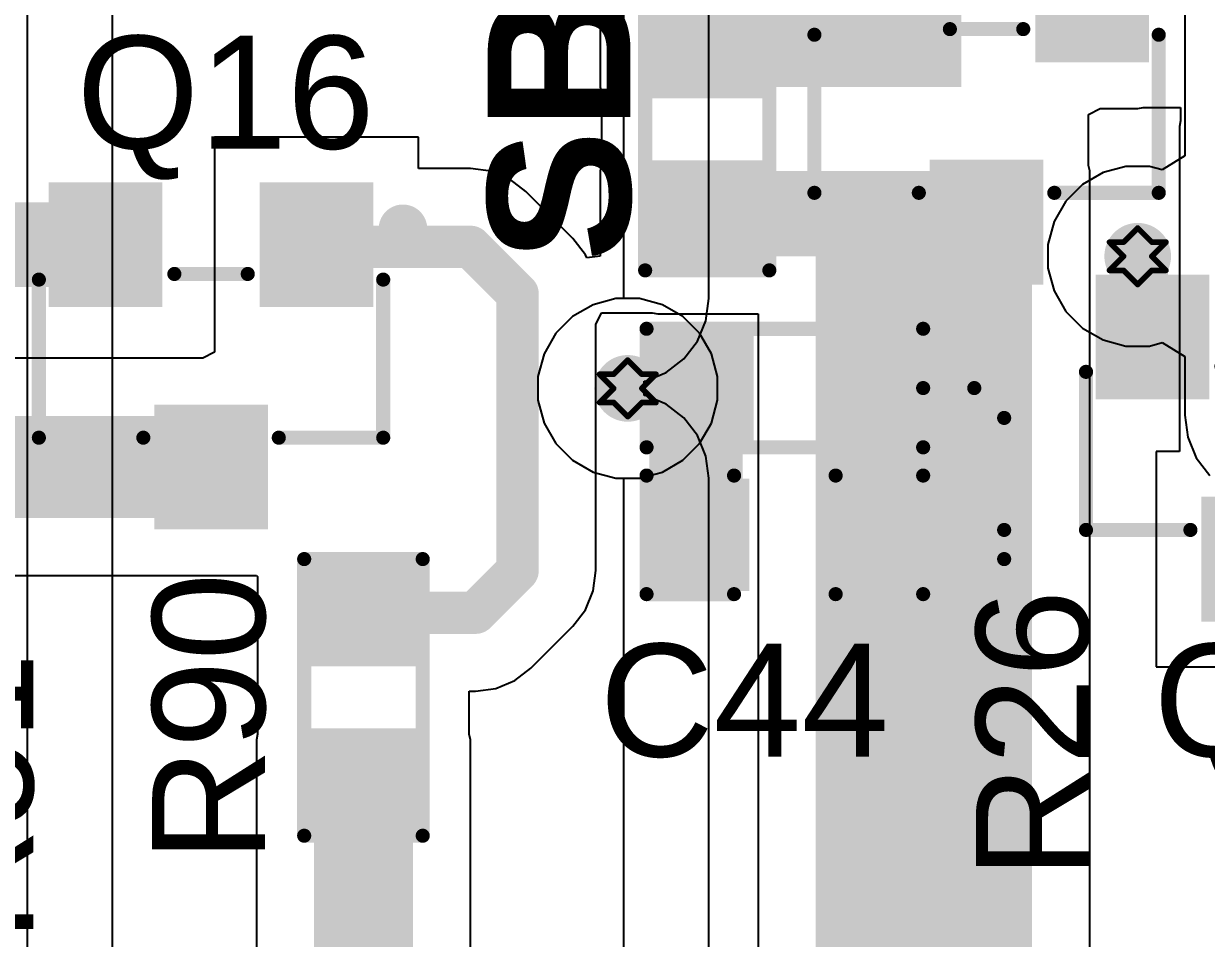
# Model space of a CAD drawing. Header units: inches. Extents: x -3 to 5437, y -3 to 5435.
# Drawn here: x 119.14 to 129.78, y 13.43 to 21.66 of the extents above; entities that cross this region are included whole.
import ezdxf

# ---------------------------------------------------------------- set-up
doc = ezdxf.new("R2010")
doc.units = ezdxf.units.IN
for name, color, linetype in [('Bottom Layer', 5, 'Continuous'), ('Bottom Solder', 6, 'Continuous'), ('Drill Drawing', 1, 'Continuous'), ('GND', 16, 'Continuous'), ('PWR', 76, 'Continuous'), ('Top Layer', 1, 'Continuous'), ('Top Overlay', 2, 'Continuous'), ('Top Paste', 8, 'Continuous'), ('Top Solder', 216, 'Continuous'), ('Via Holes', 16, 'Continuous')]:
    doc.layers.add(name, color=color, linetype=linetype)
doc.styles.add('Arial', font='', dxfattribs={"height": 0.2})
doc.styles.add('Arial_Bold', font='', dxfattribs={"height": 0.2})
doc.styles.get('Arial').set_extended_font_data('Arial')
doc.styles.get('Arial_Bold').set_extended_font_data('Arial', bold=True)

# ---------------------------------------------------------------- blocks, each defined once
blk = doc.blocks.new('SOT_23_241')
at = {"layer": 'Top Layer'}
for points in [[(-0.41000045, 1.46000089), (0.41000045, 1.46000089), (0.41000045, 0.54000019), (-0.41000045, 0.54000019)], [(-1.36000109, -0.54000019), (-0.54000019, -0.54000019), (-0.54000019, -1.46000089), (-1.36000109, -1.46000089)], [(0.54000019, -0.54000019), (1.36000109, -0.54000019), (1.36000109, -1.46000089), (0.54000019, -1.46000089)]]:
    blk.add_hatch(color=1, dxfattribs=at).paths.add_polyline_path(points)
at = {"layer": 'Top Paste'}
for points in [[(-0.41000045, 1.46000089), (0.41000045, 1.46000089), (0.41000045, 0.54000019), (-0.41000045, 0.54000019)], [(-1.36000109, -0.54000019), (-0.54000019, -0.54000019), (-0.54000019, -1.46000089), (-1.36000109, -1.46000089)], [(0.54000019, -0.54000019), (1.36000109, -0.54000019), (1.36000109, -1.46000089), (0.54000019, -1.46000089)]]:
    blk.add_hatch(color=8, dxfattribs=at).paths.add_polyline_path(points)
at = {"layer": 'Top Solder'}
for points in [[(-0.51160045, 1.56160089), (0.51160045, 1.56160089), (0.51160045, 0.43840019), (-0.51160045, 0.43840019)], [(-1.46160109, -0.43840019), (-0.43840019, -0.43840019), (-0.43840019, -1.56160089), (-1.46160109, -1.56160089)], [(0.43840019, -0.43840019), (1.46160109, -0.43840019), (1.46160109, -1.56160089), (0.43840019, -1.56160089)]]:
    blk.add_hatch(color=216, dxfattribs=at).paths.add_polyline_path(points)
at = {"layer": 'Top Overlay'}
for points in [[(-1.5494, 0.7366, 0.127, 0.127, 0), (-1.5494, -0.6858, 0.127, 0.127, 0)], [(-0.6096, 0.7366, 0.127, 0.127, 0), (-1.5494, 0.7366, 0.127, 0.127, 0)], [(1.5494, 0.7366, 0.127, 0.127, 0), (0.6096, 0.7366, 0.127, 0.127, 0)], [(1.5494, 0.7366, 0.127, 0.127, 0), (1.5494, -0.6858, 0.127, 0.127, 0)], [(0.3302, -0.7366, 0.127, 0.127, 0), (-0.3302, -0.7366, 0.127, 0.127, 0)]]:
    blk.add_lwpolyline(points, format="xyseb", dxfattribs=at)
for points in [[(-1.58115, 0.7366, 0.0635, 0.0635, 1), (-1.51765, 0.7366, 0.0635, 0.0635, 1)], [(-1.58115, 0.7366, 0.0635, 0.0635, 1), (-1.51765, 0.7366, 0.0635, 0.0635, 1)], [(-0.64135, 0.7366, 0.0635, 0.0635, 1), (-0.57785, 0.7366, 0.0635, 0.0635, 1)], [(0.57785, 0.7366, 0.0635, 0.0635, 1), (0.64135, 0.7366, 0.0635, 0.0635, 1)], [(1.51765, 0.7366, 0.0635, 0.0635, 1), (1.58115, 0.7366, 0.0635, 0.0635, 1)], [(1.51765, 0.7366, 0.0635, 0.0635, 1), (1.58115, 0.7366, 0.0635, 0.0635, 1)], [(-1.58115, -0.6858, 0.0635, 0.0635, 1), (-1.51765, -0.6858, 0.0635, 0.0635, 1)], [(1.51765, -0.6858, 0.0635, 0.0635, 1), (1.58115, -0.6858, 0.0635, 0.0635, 1)], [(-0.36195, -0.7366, 0.0635, 0.0635, 1), (-0.29845, -0.7366, 0.0635, 0.0635, 1)], [(0.29845, -0.7366, 0.0635, 0.0635, 1), (0.36195, -0.7366, 0.0635, 0.0635, 1)], [(-1.63561776, -1.143, 0.254, 0.254, 1), (-1.81878224, -1.143, 0.254, 0.254, 1)], [(-1.88228224, -1.143, 0.127, 0.127, 1), (-1.75528224, -1.143, 0.127, 0.127, 1)], [(-1.69911776, -1.143, 0.127, 0.127, 1), (-1.57211776, -1.143, 0.127, 0.127, 1)]]:
    blk.add_lwpolyline(points, format="xyseb", close=True, dxfattribs=at)
blk = doc.blocks.new('SOT_23_251')
at = {"layer": 'Top Layer'}
for points in [[(-0.41000045, 1.46000089), (0.41000045, 1.46000089), (0.41000045, 0.54000019), (-0.41000045, 0.54000019)], [(-1.36000109, -0.54000019), (-0.54000019, -0.54000019), (-0.54000019, -1.46000089), (-1.36000109, -1.46000089)], [(0.54000019, -0.54000019), (1.36000109, -0.54000019), (1.36000109, -1.46000089), (0.54000019, -1.46000089)]]:
    blk.add_hatch(color=1, dxfattribs=at).paths.add_polyline_path(points)
at = {"layer": 'Top Paste'}
for points in [[(-0.41000045, 1.46000089), (0.41000045, 1.46000089), (0.41000045, 0.54000019), (-0.41000045, 0.54000019)], [(-1.36000109, -0.54000019), (-0.54000019, -0.54000019), (-0.54000019, -1.46000089), (-1.36000109, -1.46000089)], [(0.54000019, -0.54000019), (1.36000109, -0.54000019), (1.36000109, -1.46000089), (0.54000019, -1.46000089)]]:
    blk.add_hatch(color=8, dxfattribs=at).paths.add_polyline_path(points)
at = {"layer": 'Top Solder'}
for points in [[(-0.51160045, 1.56160089), (0.51160045, 1.56160089), (0.51160045, 0.43840019), (-0.51160045, 0.43840019)], [(-1.46160109, -0.43840019), (-0.43840019, -0.43840019), (-0.43840019, -1.56160089), (-1.46160109, -1.56160089)], [(0.43840019, -0.43840019), (1.46160109, -0.43840019), (1.46160109, -1.56160089), (0.43840019, -1.56160089)]]:
    blk.add_hatch(color=216, dxfattribs=at).paths.add_polyline_path(points)
at = {"layer": 'Top Overlay'}
for points in [[(-1.5494, 0.7366, 0.127, 0.127, 0), (-1.5494, -0.6858, 0.127, 0.127, 0)], [(-0.6096, 0.7366, 0.127, 0.127, 0), (-1.5494, 0.7366, 0.127, 0.127, 0)], [(1.5494, 0.7366, 0.127, 0.127, 0), (0.6096, 0.7366, 0.127, 0.127, 0)], [(1.5494, 0.7366, 0.127, 0.127, 0), (1.5494, -0.6858, 0.127, 0.127, 0)], [(0.3302, -0.7366, 0.127, 0.127, 0), (-0.3302, -0.7366, 0.127, 0.127, 0)]]:
    blk.add_lwpolyline(points, format="xyseb", dxfattribs=at)
for points in [[(-1.58115, 0.7366, 0.0635, 0.0635, 1), (-1.51765, 0.7366, 0.0635, 0.0635, 1)], [(-1.58115, 0.7366, 0.0635, 0.0635, 1), (-1.51765, 0.7366, 0.0635, 0.0635, 1)], [(-0.64135, 0.7366, 0.0635, 0.0635, 1), (-0.57785, 0.7366, 0.0635, 0.0635, 1)], [(0.57785, 0.7366, 0.0635, 0.0635, 1), (0.64135, 0.7366, 0.0635, 0.0635, 1)], [(1.51765, 0.7366, 0.0635, 0.0635, 1), (1.58115, 0.7366, 0.0635, 0.0635, 1)], [(1.51765, 0.7366, 0.0635, 0.0635, 1), (1.58115, 0.7366, 0.0635, 0.0635, 1)], [(-1.58115, -0.6858, 0.0635, 0.0635, 1), (-1.51765, -0.6858, 0.0635, 0.0635, 1)], [(1.51765, -0.6858, 0.0635, 0.0635, 1), (1.58115, -0.6858, 0.0635, 0.0635, 1)], [(-0.36195, -0.7366, 0.0635, 0.0635, 1), (-0.29845, -0.7366, 0.0635, 0.0635, 1)], [(0.29845, -0.7366, 0.0635, 0.0635, 1), (0.36195, -0.7366, 0.0635, 0.0635, 1)], [(-1.63561776, -1.143, 0.254, 0.254, 1), (-1.81878224, -1.143, 0.254, 0.254, 1)], [(-1.88228224, -1.143, 0.127, 0.127, 1), (-1.75528224, -1.143, 0.127, 0.127, 1)], [(-1.69911776, -1.143, 0.127, 0.127, 1), (-1.57211776, -1.143, 0.127, 0.127, 1)]]:
    blk.add_lwpolyline(points, format="xyseb", close=True, dxfattribs=at)
blk = doc.blocks.new('RES_0603_298')
at = {"layer": 'Top Layer'}
for points in [[(-0.3809999999999999, 0.4445), (-0.3809999999999999, -0.4445), (-1.143, -0.4445), (-1.143, 0.4445)], [(1.143, 0.4445), (1.143, -0.4445), (0.3809999999999999, -0.4445), (0.3809999999999999, 0.4445)]]:
    blk.add_hatch(color=1, dxfattribs=at).paths.add_polyline_path(points)
at = {"layer": 'Top Paste'}
for points in [[(-0.3809999999999999, 0.4445), (-0.3809999999999999, -0.4445), (-1.143, -0.4445), (-1.143, 0.4445)], [(1.143, 0.4445), (1.143, -0.4445), (0.3809999999999999, -0.4445), (0.3809999999999999, 0.4445)]]:
    blk.add_hatch(color=8, dxfattribs=at).paths.add_polyline_path(points)
at = {"layer": 'Top Solder'}
for points in [[(-0.2794, 0.5460999999999999), (-0.2794, -0.5460999999999999), (-1.2446, -0.5460999999999999), (-1.2446, 0.5460999999999999)], [(1.2446, 0.5460999999999999), (1.2446, -0.5460999999999999), (0.2794, -0.5460999999999999), (0.2794, 0.5460999999999999)]]:
    blk.add_hatch(color=216, dxfattribs=at).paths.add_polyline_path(points)
at = {"layer": 'Top Overlay'}
for points in [[(-1.2446, 0.5334, 0.127, 0.127, 0), (-1.2446, -0.5334, 0.127, 0.127, 0)], [(-1.2446, 0.5334, 0.127, 0.127, 0), (1.2446, 0.5334, 0.127, 0.127, 0)], [(1.2446, 0.5334, 0.127, 0.127, 0), (1.2446, -0.5334, 0.127, 0.127, 0)], [(-1.2446, -0.5334, 0.127, 0.127, 0), (1.2446, -0.5334, 0.127, 0.127, 0)]]:
    blk.add_lwpolyline(points, format="xyseb", dxfattribs=at)
for points in [[(-1.27635, 0.5334, 0.0635, 0.0635, 1), (-1.21285, 0.5334, 0.0635, 0.0635, 1)], [(-1.27635, 0.5334, 0.0635, 0.0635, 1), (-1.21285, 0.5334, 0.0635, 0.0635, 1)], [(1.21285, 0.5334, 0.0635, 0.0635, 1), (1.27635, 0.5334, 0.0635, 0.0635, 1)], [(1.21285, 0.5334, 0.0635, 0.0635, 1), (1.27635, 0.5334, 0.0635, 0.0635, 1)], [(-1.27635, -0.5334, 0.0635, 0.0635, 1), (-1.21285, -0.5334, 0.0635, 0.0635, 1)], [(-1.27635, -0.5334, 0.0635, 0.0635, 1), (-1.21285, -0.5334, 0.0635, 0.0635, 1)], [(1.21285, -0.5334, 0.0635, 0.0635, 1), (1.27635, -0.5334, 0.0635, 0.0635, 1)], [(1.21285, -0.5334, 0.0635, 0.0635, 1), (1.27635, -0.5334, 0.0635, 0.0635, 1)]]:
    blk.add_lwpolyline(points, format="xyseb", close=True, dxfattribs=at)
blk = doc.blocks.new('S______B______413')
at = {"layer": 'Top Layer'}
for points in [[(-1.143, -0.4445), (-1.143, 0.4445), (-0.3810000000000001, 0.4445), (-0.3809999999999999, -0.4445)], [(0.3810000000000001, -0.4445), (0.3809999999999999, 0.4445), (1.143, 0.4445), (1.143, -0.4445)]]:
    blk.add_hatch(color=1, dxfattribs=at).paths.add_polyline_path(points)
at = {"layer": 'Top Paste'}
for points in [[(-1.143, -0.4445), (-1.143, 0.4445), (-0.3810000000000001, 0.4445), (-0.3809999999999999, -0.4445)], [(0.3810000000000001, -0.4445), (0.3809999999999999, 0.4445), (1.143, 0.4445), (1.143, -0.4445)]]:
    blk.add_hatch(color=8, dxfattribs=at).paths.add_polyline_path(points)
at = {"layer": 'Top Solder'}
for points in [[(-1.2446, -0.5461), (-1.2446, 0.5460999999999999), (-0.2794, 0.5461), (-0.2793999999999999, -0.5460999999999999)], [(0.2794, -0.5461), (0.2793999999999999, 0.5460999999999999), (1.2446, 0.5461), (1.2446, -0.5460999999999999)]]:
    blk.add_hatch(color=216, dxfattribs=at).paths.add_polyline_path(points)
at = {"layer": 'Top Overlay'}
for points in [[(1.27, 0.5588, 0.127, 0.127, 0), (-1.27, 0.5588, 0.127, 0.127, 0)], [(-1.27, -0.5588, 0.127, 0.127, 0), (-1.27, 0.5588, 0.127, 0.127, 0)], [(1.27, -0.5588, 0.127, 0.127, 0), (1.27, 0.5588, 0.127, 0.127, 0)], [(1.27, -0.5588, 0.127, 0.127, 0), (-1.27, -0.5588, 0.127, 0.127, 0)]]:
    blk.add_lwpolyline(points, format="xyseb", dxfattribs=at)
for points in [[(-1.30175, 0.5588, 0.0635, 0.0635, 1), (-1.23825, 0.5588, 0.0635, 0.0635, 1)], [(-1.30175, 0.5588, 0.0635, 0.0635, 1), (-1.23825, 0.5588, 0.0635, 0.0635, 1)], [(1.23825, 0.5588, 0.0635, 0.0635, 1), (1.30175, 0.5588, 0.0635, 0.0635, 1)], [(1.23825, 0.5588, 0.0635, 0.0635, 1), (1.30175, 0.5588, 0.0635, 0.0635, 1)], [(-1.30175, -0.5588, 0.0635, 0.0635, 1), (-1.23825, -0.5588, 0.0635, 0.0635, 1)], [(-1.30175, -0.5588, 0.0635, 0.0635, 1), (-1.23825, -0.5588, 0.0635, 0.0635, 1)], [(1.23825, -0.5588, 0.0635, 0.0635, 1), (1.30175, -0.5588, 0.0635, 0.0635, 1)], [(1.23825, -0.5588, 0.0635, 0.0635, 1), (1.30175, -0.5588, 0.0635, 0.0635, 1)]]:
    blk.add_lwpolyline(points, format="xyseb", close=True, dxfattribs=at)
at = {"layer": 'Top Overlay', "style": 'Arial_Bold'}
blk.add_text('SB2', height=1.27, rotation=-180, dxfattribs=at).set_placement((1.19118888, -0.7065771999999999))
blk = doc.blocks.new('RES_0603_438')
at = {"layer": 'Top Layer'}
for points in [[(-0.3809999999999999, 0.4445), (-0.3809999999999999, -0.4445), (-1.143, -0.4445), (-1.143, 0.4445)], [(1.143, 0.4445), (1.143, -0.4445), (0.3809999999999999, -0.4445), (0.3809999999999999, 0.4445)]]:
    blk.add_hatch(color=1, dxfattribs=at).paths.add_polyline_path(points)
at = {"layer": 'Top Paste'}
for points in [[(-0.3809999999999999, 0.4445), (-0.3809999999999999, -0.4445), (-1.143, -0.4445), (-1.143, 0.4445)], [(1.143, 0.4445), (1.143, -0.4445), (0.3809999999999999, -0.4445), (0.3809999999999999, 0.4445)]]:
    blk.add_hatch(color=8, dxfattribs=at).paths.add_polyline_path(points)
at = {"layer": 'Top Solder'}
for points in [[(-0.2794, 0.5460999999999999), (-0.2794, -0.5460999999999999), (-1.2446, -0.5460999999999999), (-1.2446, 0.5460999999999999)], [(1.2446, 0.5460999999999999), (1.2446, -0.5460999999999999), (0.2794, -0.5460999999999999), (0.2794, 0.5460999999999999)]]:
    blk.add_hatch(color=216, dxfattribs=at).paths.add_polyline_path(points)
at = {"layer": 'Top Overlay'}
for points in [[(-1.2446, 0.5334, 0.127, 0.127, 0), (-1.2446, -0.5334, 0.127, 0.127, 0)], [(1.2446, 0.5334, 0.127, 0.127, 0), (-1.2446, 0.5334, 0.127, 0.127, 0)], [(1.2446, 0.5334, 0.127, 0.127, 0), (1.2446, -0.5334, 0.127, 0.127, 0)], [(1.2446, -0.5334, 0.127, 0.127, 0), (-1.2446, -0.5334, 0.127, 0.127, 0)]]:
    blk.add_lwpolyline(points, format="xyseb", dxfattribs=at)
for points in [[(-1.27635, 0.5334, 0.0635, 0.0635, 1), (-1.21285, 0.5334, 0.0635, 0.0635, 1)], [(-1.27635, 0.5334, 0.0635, 0.0635, 1), (-1.21285, 0.5334, 0.0635, 0.0635, 1)], [(1.21285, 0.5334, 0.0635, 0.0635, 1), (1.27635, 0.5334, 0.0635, 0.0635, 1)], [(1.21285, 0.5334, 0.0635, 0.0635, 1), (1.27635, 0.5334, 0.0635, 0.0635, 1)], [(-1.27635, -0.5334, 0.0635, 0.0635, 1), (-1.21285, -0.5334, 0.0635, 0.0635, 1)], [(-1.27635, -0.5334, 0.0635, 0.0635, 1), (-1.21285, -0.5334, 0.0635, 0.0635, 1)], [(1.21285, -0.5334, 0.0635, 0.0635, 1), (1.27635, -0.5334, 0.0635, 0.0635, 1)], [(1.21285, -0.5334, 0.0635, 0.0635, 1), (1.27635, -0.5334, 0.0635, 0.0635, 1)]]:
    blk.add_lwpolyline(points, format="xyseb", close=True, dxfattribs=at)
blk = doc.blocks.new('SOT_23_451')
at = {"layer": 'Top Layer'}
for points in [[(-0.41000045, 1.46000089), (0.41000045, 1.46000089), (0.41000045, 0.54000019), (-0.41000045, 0.54000019)], [(-1.36000109, -0.54000019), (-0.54000019, -0.54000019), (-0.54000019, -1.46000089), (-1.36000109, -1.46000089)], [(0.54000019, -0.54000019), (1.36000109, -0.54000019), (1.36000109, -1.46000089), (0.54000019, -1.46000089)]]:
    blk.add_hatch(color=1, dxfattribs=at).paths.add_polyline_path(points)
at = {"layer": 'Top Paste'}
for points in [[(-0.41000045, 1.46000089), (0.41000045, 1.46000089), (0.41000045, 0.54000019), (-0.41000045, 0.54000019)], [(-1.36000109, -0.54000019), (-0.54000019, -0.54000019), (-0.54000019, -1.46000089), (-1.36000109, -1.46000089)], [(0.54000019, -0.54000019), (1.36000109, -0.54000019), (1.36000109, -1.46000089), (0.54000019, -1.46000089)]]:
    blk.add_hatch(color=8, dxfattribs=at).paths.add_polyline_path(points)
at = {"layer": 'Top Solder'}
for points in [[(-0.51160045, 1.56160089), (0.51160045, 1.56160089), (0.51160045, 0.43840019), (-0.51160045, 0.43840019)], [(-1.46160109, -0.43840019), (-0.43840019, -0.43840019), (-0.43840019, -1.56160089), (-1.46160109, -1.56160089)], [(0.43840019, -0.43840019), (1.46160109, -0.43840019), (1.46160109, -1.56160089), (0.43840019, -1.56160089)]]:
    blk.add_hatch(color=216, dxfattribs=at).paths.add_polyline_path(points)
at = {"layer": 'Top Overlay'}
for points in [[(-0.6096, 0.7366, 0.127, 0.127, 0), (-1.5494, 0.7366, 0.127, 0.127, 0)], [(-1.5494, 0.7366, 0.127, 0.127, 0), (-1.5494, -0.6858, 0.127, 0.127, 0)], [(1.5494, 0.7366, 0.127, 0.127, 0), (0.6096, 0.7366, 0.127, 0.127, 0)], [(1.5494, 0.7366, 0.127, 0.127, 0), (1.5494, -0.6858, 0.127, 0.127, 0)], [(0.3302, -0.7366, 0.127, 0.127, 0), (-0.3302, -0.7366, 0.127, 0.127, 0)]]:
    blk.add_lwpolyline(points, format="xyseb", dxfattribs=at)
for points in [[(-1.58115, 0.7366, 0.0635, 0.0635, 1), (-1.51765, 0.7366, 0.0635, 0.0635, 1)], [(-1.58115, 0.7366, 0.0635, 0.0635, 1), (-1.51765, 0.7366, 0.0635, 0.0635, 1)], [(-0.64135, 0.7366, 0.0635, 0.0635, 1), (-0.57785, 0.7366, 0.0635, 0.0635, 1)], [(0.57785, 0.7366, 0.0635, 0.0635, 1), (0.64135, 0.7366, 0.0635, 0.0635, 1)], [(1.51765, 0.7366, 0.0635, 0.0635, 1), (1.58115, 0.7366, 0.0635, 0.0635, 1)], [(1.51765, 0.7366, 0.0635, 0.0635, 1), (1.58115, 0.7366, 0.0635, 0.0635, 1)], [(-1.58115, -0.6858, 0.0635, 0.0635, 1), (-1.51765, -0.6858, 0.0635, 0.0635, 1)], [(1.51765, -0.6858, 0.0635, 0.0635, 1), (1.58115, -0.6858, 0.0635, 0.0635, 1)], [(-0.36195, -0.7366, 0.0635, 0.0635, 1), (-0.29845, -0.7366, 0.0635, 0.0635, 1)], [(0.29845, -0.7366, 0.0635, 0.0635, 1), (0.36195, -0.7366, 0.0635, 0.0635, 1)], [(-1.63561776, -1.143, 0.254, 0.254, 1), (-1.81878224, -1.143, 0.254, 0.254, 1)], [(-1.88228224, -1.143, 0.127, 0.127, 1), (-1.75528224, -1.143, 0.127, 0.127, 1)], [(-1.69911776, -1.143, 0.127, 0.127, 1), (-1.57211776, -1.143, 0.127, 0.127, 1)]]:
    blk.add_lwpolyline(points, format="xyseb", close=True, dxfattribs=at)
blk = doc.blocks.new('C__0603_474')
at = {"layer": 'Top Layer'}
for points in [[(-0.3809999999999999, 0.4445), (-0.3810000000000001, -0.4445), (-1.143, -0.4445), (-1.143, 0.4445)], [(1.143, 0.4445), (1.143, -0.4445), (0.3809999999999999, -0.4445), (0.3810000000000001, 0.4445)]]:
    blk.add_hatch(color=1, dxfattribs=at).paths.add_polyline_path(points)
at = {"layer": 'Top Paste'}
for points in [[(-0.3809999999999999, 0.4445), (-0.3810000000000001, -0.4445), (-1.143, -0.4445), (-1.143, 0.4445)], [(1.143, 0.4445), (1.143, -0.4445), (0.3809999999999999, -0.4445), (0.3810000000000001, 0.4445)]]:
    blk.add_hatch(color=8, dxfattribs=at).paths.add_polyline_path(points)
at = {"layer": 'Top Solder'}
for points in [[(-0.3210001199999999, 0.5044998799999999), (-0.3210001200000001, -0.50449988), (-1.20299988, -0.5044998799999999), (-1.20299988, 0.50449988)], [(1.20299988, 0.5044998799999999), (1.20299988, -0.50449988), (0.3210001199999999, -0.5044998799999999), (0.3210001200000001, 0.50449988)]]:
    blk.add_hatch(color=216, dxfattribs=at).paths.add_polyline_path(points)
at = {"layer": 'Top Overlay'}
for points in [[(-1.2446, -0.5334, 0.127, 0.127, 0), (-1.2446, 0.5334, 0.127, 0.127, 0)], [(-1.2446, 0.5334, 0.127, 0.127, 0), (-0.4571999999999999, 0.5334, 0.127, 0.127, 0)], [(0.4571999999999999, 0.5334, 0.127, 0.127, 0), (1.2446, 0.5334, 0.127, 0.127, 0)], [(1.2446, -0.5334, 0.127, 0.127, 0), (1.2446, 0.5334, 0.127, 0.127, 0)], [(-1.2446, -0.5334, 0.127, 0.127, 0), (-0.4571999999999999, -0.5334, 0.127, 0.127, 0)], [(0.4571999999999999, -0.5334, 0.127, 0.127, 0), (1.2446, -0.5334, 0.127, 0.127, 0)]]:
    blk.add_lwpolyline(points, format="xyseb", dxfattribs=at)
for points in [[(-1.27635, 0.5334, 0.0635, 0.0635, 1), (-1.21285, 0.5334, 0.0635, 0.0635, 1)], [(-1.27635, 0.5334, 0.0635, 0.0635, 1), (-1.21285, 0.5334, 0.0635, 0.0635, 1)], [(-0.4889499999999999, 0.5334, 0.0635, 0.0635, 1), (-0.42545, 0.5334, 0.0635, 0.0635, 1)], [(0.42545, 0.5334, 0.0635, 0.0635, 1), (0.4889499999999999, 0.5334, 0.0635, 0.0635, 1)], [(1.21285, 0.5334, 0.0635, 0.0635, 1), (1.27635, 0.5334, 0.0635, 0.0635, 1)], [(1.21285, 0.5334, 0.0635, 0.0635, 1), (1.27635, 0.5334, 0.0635, 0.0635, 1)], [(-1.27635, -0.5334, 0.0635, 0.0635, 1), (-1.21285, -0.5334, 0.0635, 0.0635, 1)], [(-1.27635, -0.5334, 0.0635, 0.0635, 1), (-1.21285, -0.5334, 0.0635, 0.0635, 1)], [(-0.4889499999999999, -0.5334, 0.0635, 0.0635, 1), (-0.42545, -0.5334, 0.0635, 0.0635, 1)], [(0.42545, -0.5334, 0.0635, 0.0635, 1), (0.4889499999999999, -0.5334, 0.0635, 0.0635, 1)], [(1.21285, -0.5334, 0.0635, 0.0635, 1), (1.27635, -0.5334, 0.0635, 0.0635, 1)], [(1.21285, -0.5334, 0.0635, 0.0635, 1), (1.27635, -0.5334, 0.0635, 0.0635, 1)]]:
    blk.add_lwpolyline(points, format="xyseb", close=True, dxfattribs=at)

msp = doc.modelspace()

# ---------------------------------------------------------------- hatches: boundary and pattern name
at = {"layer": 'Bottom Layer'}
h = msp.add_hatch(color=5, dxfattribs=at)
edge = h.paths.add_edge_path()
edge.add_arc((129.1636736, 19.56574954), 0.2999994, 0, 360)
h = msp.add_hatch(color=5, dxfattribs=at)
edge = h.paths.add_edge_path()
edge.add_arc((124.57472672, 18.37704478), 0.2999994, 0, 360)
at = {"layer": 'Bottom Solder'}
h = msp.add_hatch(color=6, dxfattribs=at)
edge = h.paths.add_edge_path()
edge.add_arc((129.1636736, 19.56574954), 0.1499997, 0, 360)
h = msp.add_hatch(color=6, dxfattribs=at)
edge = h.paths.add_edge_path()
edge.add_arc((124.57472672, 18.37704478), 0.1499997, 0, 360)
at = {"layer": 'GND'}
h = msp.add_hatch(color=16, dxfattribs=at)
edge = h.paths.add_edge_path()
edge.add_arc((129.1636736, 19.56574954), 0.2999994, 0, 360)
h = msp.add_hatch(color=16, dxfattribs=at)
edge = h.paths.add_edge_path()
edge.add_arc((124.57472672, 18.37704478), 0.2999994, 0, 360)
at = {"layer": 'PWR'}
h = msp.add_hatch(color=76, dxfattribs=at)
edge = h.paths.add_edge_path()
edge.add_arc((129.1636736, 19.56574954), 0.2999994, 0, 360)
h = msp.add_hatch(color=76, dxfattribs=at)
edge = h.paths.add_edge_path()
edge.add_arc((124.57472672, 18.37704478), 0.2999994, 0, 360)
at = {"layer": 'Top Layer'}
for points in [[(124.84533578, 21.08974954), (127.5750687, 21.08974954), (127.5750687, 26.64547122), (124.84533578, 26.64547122)], [(128.33707124, 21.41307376), (129.1636736, 21.41307376), (129.1636736, 23.81337376), (128.33707124, 23.81337376)], [(124.84533578, 19.56574954), (128.21367042, 19.56574954), (128.21367042, 20.33307338), (124.84533578, 20.33307338)], [(126.26583586, 8.448611499999998), (128.21367042, 8.448611499999998), (128.21367042, 20.33307338), (126.26583586, 20.33307338)], [(124.76913578, 16.6145591), (125.60733578, 16.6145591), (125.60733578, 18.8243591), (124.76913578, 18.8243591)], [(125.18493632, 18.5952257), (124.39692672, 18.5952257), (124.39692672, 18.14522914), (125.18493632, 18.14522914)], [(116.9347293, 17.2098716), (121.23443622, 17.2098716), (121.23443622, 18.12987484), (116.9347293, 18.12987484)], [(121.75153704, 9.221030579999999), (122.64053704, 9.221030579999999), (122.64053704, 15.21547122), (121.75153704, 15.21547122)]]:
    msp.add_hatch(color=1, dxfattribs=at).paths.add_polyline_path(points)
h = msp.add_hatch(color=1, dxfattribs=at)
edge = h.paths.add_edge_path()
edge.add_arc((129.1636736, 19.56574954), 0.2999994, 0, 360)
h = msp.add_hatch(color=1, dxfattribs=at)
edge = h.paths.add_edge_path()
edge.add_arc((124.57472672, 18.37704478), 0.2999994, 0, 360)
at = {"layer": 'Top Solder'}
h = msp.add_hatch(color=216, dxfattribs=at)
edge = h.paths.add_edge_path()
edge.add_arc((129.1636736, 19.56574954), 0.1499997, 0, 360)
h = msp.add_hatch(color=216, dxfattribs=at)
edge = h.paths.add_edge_path()
edge.add_arc((124.57472672, 18.37704478), 0.1499997, 0, 360)
at = {"layer": 'Via Holes'}
h = msp.add_hatch(color=7, dxfattribs=at)
edge = h.paths.add_edge_path()
edge.add_arc((129.1636736, 19.56574954), 0.1499997, 0, 360)
h = msp.add_hatch(color=7, dxfattribs=at)
edge = h.paths.add_edge_path()
edge.add_arc((124.57472672, 18.37704478), 0.1499997, 0, 360)

# ---------------------------------------------------------------- linework, layer by layer
at = {"layer": 'Bottom Layer'}
for p, q in [((124.5362, 34.21379745999999), (124.5362, 19.18504418)), ((125.30477606, 19.18504418), (125.30477606, 23.85882198)), ((119.9388, 13.7414), (119.9388, 22.65086656)), ((119.17022394, 22.40486502), (119.17022394, 13.7414)), ((124.46835152, 19.18504418), (124.26285028, 19.12997952)), ((124.5362, 19.18504418), (124.46835152, 19.18504418)), ((125.27858866, 18.98612154), (125.30477606, 19.18504418)), ((124.26285028, 19.12997952), (124.07860376, 19.02360432)), ((124.07860376, 19.02360432), (123.92816718, 18.87316774)), ((125.201807, 18.80075488), (125.27858866, 18.98612154)), ((123.92816718, 18.87316774), (123.82179198, 18.68892122)), ((125.07966602, 18.64157816), (125.201807, 18.80075488)), ((123.82179198, 18.68892122), (123.76672732, 18.48341998)), ((124.9204893, 18.51943718), (125.07966602, 18.64157816)), ((123.76672732, 18.48341998), (123.76672732, 18.27066958)), ((124.72325322, 18.44109342), (124.73512264, 18.44265552)), ((124.72325322, 18.31299614), (124.72325322, 18.44109342)), ((124.73512264, 18.44265552), (124.9204893, 18.51943718)), ((124.73512264, 18.31143404), (124.72325322, 18.31299614)), ((124.9204893, 18.23465238), (124.73512264, 18.31143404)), ((123.76672732, 18.27066958), (123.82179198, 18.06516834)), ((125.07966602, 18.1125114), (124.9204893, 18.23465238)), ((125.201807, 17.95333468), (125.07966602, 18.1125114)), ((123.82179198, 18.06516834), (123.92816718, 17.88092182)), ((125.27858866, 17.76796802), (125.201807, 17.95333468)), ((123.92816718, 17.88092182), (124.07860376, 17.73048524)), ((124.07860376, 17.73048524), (124.26285028, 17.62411004)), ((125.30477606, 17.56904538), (125.27858866, 17.76796802)), ((124.26285028, 17.62411004), (124.46835152, 17.56904538)), ((124.46835152, 17.56904538), (124.5362, 17.56904538)), ((124.5362, 17.56904538), (124.5362, 7.467597459999999)), ((125.30477606, 11.22903012), (125.30477606, 17.56904538)), ((119.17022394, 13.7414), (119.17021886, 7.44222032)), ((119.93879492, 7.442202539999999), (119.9388, 13.7414))]:
    msp.add_line(p, q, dxfattribs=at)
at = {"layer": 'Drill Drawing'}
for points in [[(129.0366736, 19.69274954, 0.0508, 0.0508, 0), (129.1636736, 19.81974954, 0.0508, 0.0508, 0)], [(129.1636736, 19.81974954, 0.0508, 0.0508, 0), (129.2906736, 19.69274954, 0.0508, 0.0508, 0)], [(128.9096736, 19.69274954, 0.0508, 0.0508, 0), (129.0366736, 19.56574954, 0.0508, 0.0508, 0)], [(128.9096736, 19.69274954, 0.0508, 0.0508, 0), (129.0366736, 19.69274954, 0.0508, 0.0508, 0)], [(129.2906736, 19.69274954, 0.0508, 0.0508, 0), (129.4176736, 19.69274954, 0.0508, 0.0508, 0)], [(129.2906736, 19.56574954, 0.0508, 0.0508, 0), (129.4176736, 19.69274954, 0.0508, 0.0508, 0)], [(128.9096736, 19.43874954, 0.0508, 0.0508, 0), (129.0366736, 19.56574954, 0.0508, 0.0508, 0)], [(129.2906736, 19.56574954, 0.0508, 0.0508, 0), (129.4176736, 19.43874954, 0.0508, 0.0508, 0)], [(128.9096736, 19.43874954, 0.0508, 0.0508, 0), (129.0366736, 19.43874954, 0.0508, 0.0508, 0)], [(129.0366736, 19.43874954, 0.0508, 0.0508, 0), (129.1636736, 19.31174954, 0.0508, 0.0508, 0)], [(129.1636736, 19.31174954, 0.0508, 0.0508, 0), (129.2906736, 19.43874954, 0.0508, 0.0508, 0)], [(129.2906736, 19.43874954, 0.0508, 0.0508, 0), (129.4176736, 19.43874954, 0.0508, 0.0508, 0)], [(124.44772672, 18.50404478, 0.0508, 0.0508, 0), (124.57472672, 18.63104478, 0.0508, 0.0508, 0)], [(124.57472672, 18.63104478, 0.0508, 0.0508, 0), (124.70172672, 18.50404478, 0.0508, 0.0508, 0)], [(124.32072672, 18.50404478, 0.0508, 0.0508, 0), (124.44772672, 18.37704478, 0.0508, 0.0508, 0)], [(124.32072672, 18.50404478, 0.0508, 0.0508, 0), (124.44772672, 18.50404478, 0.0508, 0.0508, 0)], [(124.70172672, 18.50404478, 0.0508, 0.0508, 0), (124.82872672, 18.50404478, 0.0508, 0.0508, 0)], [(124.70172672, 18.37704478, 0.0508, 0.0508, 0), (124.82872672, 18.50404478, 0.0508, 0.0508, 0)], [(124.32072672, 18.25004478, 0.0508, 0.0508, 0), (124.44772672, 18.37704478, 0.0508, 0.0508, 0)], [(124.70172672, 18.37704478, 0.0508, 0.0508, 0), (124.82872672, 18.25004478, 0.0508, 0.0508, 0)], [(124.32072672, 18.25004478, 0.0508, 0.0508, 0), (124.44772672, 18.25004478, 0.0508, 0.0508, 0)], [(124.44772672, 18.25004478, 0.0508, 0.0508, 0), (124.57472672, 18.12304478, 0.0508, 0.0508, 0)], [(124.57472672, 18.12304478, 0.0508, 0.0508, 0), (124.70172672, 18.25004478, 0.0508, 0.0508, 0)], [(124.70172672, 18.25004478, 0.0508, 0.0508, 0), (124.82872672, 18.25004478, 0.0508, 0.0508, 0)]]:
    msp.add_lwpolyline(points, format="xyseb", dxfattribs=at)
for points in [[(129.1509736, 19.81974954, 0.0254, 0.0254, 1), (129.1763736, 19.81974954, 0.0254, 0.0254, 1)], [(129.1509736, 19.81974954, 0.0254, 0.0254, 1), (129.1763736, 19.81974954, 0.0254, 0.0254, 1)], [(128.8969736, 19.69274954, 0.0254, 0.0254, 1), (128.9223736, 19.69274954, 0.0254, 0.0254, 1)], [(128.8969736, 19.69274954, 0.0254, 0.0254, 1), (128.9223736, 19.69274954, 0.0254, 0.0254, 1)], [(129.0239736, 19.69274954, 0.0254, 0.0254, 1), (129.0493736, 19.69274954, 0.0254, 0.0254, 1)], [(129.0239736, 19.69274954, 0.0254, 0.0254, 1), (129.0493736, 19.69274954, 0.0254, 0.0254, 1)], [(129.2779736, 19.69274954, 0.0254, 0.0254, 1), (129.3033736, 19.69274954, 0.0254, 0.0254, 1)], [(129.2779736, 19.69274954, 0.0254, 0.0254, 1), (129.3033736, 19.69274954, 0.0254, 0.0254, 1)], [(129.4049736, 19.69274954, 0.0254, 0.0254, 1), (129.4303736, 19.69274954, 0.0254, 0.0254, 1)], [(129.4049736, 19.69274954, 0.0254, 0.0254, 1), (129.4303736, 19.69274954, 0.0254, 0.0254, 1)], [(129.0239736, 19.56574954, 0.0254, 0.0254, 1), (129.0493736, 19.56574954, 0.0254, 0.0254, 1)], [(129.0239736, 19.56574954, 0.0254, 0.0254, 1), (129.0493736, 19.56574954, 0.0254, 0.0254, 1)], [(129.2779736, 19.56574954, 0.0254, 0.0254, 1), (129.3033736, 19.56574954, 0.0254, 0.0254, 1)], [(129.2779736, 19.56574954, 0.0254, 0.0254, 1), (129.3033736, 19.56574954, 0.0254, 0.0254, 1)], [(128.8969736, 19.43874954, 0.0254, 0.0254, 1), (128.9223736, 19.43874954, 0.0254, 0.0254, 1)], [(128.8969736, 19.43874954, 0.0254, 0.0254, 1), (128.9223736, 19.43874954, 0.0254, 0.0254, 1)], [(129.0239736, 19.43874954, 0.0254, 0.0254, 1), (129.0493736, 19.43874954, 0.0254, 0.0254, 1)], [(129.0239736, 19.43874954, 0.0254, 0.0254, 1), (129.0493736, 19.43874954, 0.0254, 0.0254, 1)], [(129.2779736, 19.43874954, 0.0254, 0.0254, 1), (129.3033736, 19.43874954, 0.0254, 0.0254, 1)], [(129.2779736, 19.43874954, 0.0254, 0.0254, 1), (129.3033736, 19.43874954, 0.0254, 0.0254, 1)], [(129.4049736, 19.43874954, 0.0254, 0.0254, 1), (129.4303736, 19.43874954, 0.0254, 0.0254, 1)], [(129.4049736, 19.43874954, 0.0254, 0.0254, 1), (129.4303736, 19.43874954, 0.0254, 0.0254, 1)], [(129.1509736, 19.31174954, 0.0254, 0.0254, 1), (129.1763736, 19.31174954, 0.0254, 0.0254, 1)], [(129.1509736, 19.31174954, 0.0254, 0.0254, 1), (129.1763736, 19.31174954, 0.0254, 0.0254, 1)], [(124.56202672, 18.63104478, 0.0254, 0.0254, 1), (124.58742672, 18.63104478, 0.0254, 0.0254, 1)], [(124.56202672, 18.63104478, 0.0254, 0.0254, 1), (124.58742672, 18.63104478, 0.0254, 0.0254, 1)], [(124.30802672, 18.50404478, 0.0254, 0.0254, 1), (124.33342672, 18.50404478, 0.0254, 0.0254, 1)], [(124.30802672, 18.50404478, 0.0254, 0.0254, 1), (124.33342672, 18.50404478, 0.0254, 0.0254, 1)], [(124.43502672, 18.50404478, 0.0254, 0.0254, 1), (124.46042672, 18.50404478, 0.0254, 0.0254, 1)], [(124.43502672, 18.50404478, 0.0254, 0.0254, 1), (124.46042672, 18.50404478, 0.0254, 0.0254, 1)], [(124.68902672, 18.50404478, 0.0254, 0.0254, 1), (124.71442672, 18.50404478, 0.0254, 0.0254, 1)], [(124.68902672, 18.50404478, 0.0254, 0.0254, 1), (124.71442672, 18.50404478, 0.0254, 0.0254, 1)], [(124.81602672, 18.50404478, 0.0254, 0.0254, 1), (124.84142672, 18.50404478, 0.0254, 0.0254, 1)], [(124.81602672, 18.50404478, 0.0254, 0.0254, 1), (124.84142672, 18.50404478, 0.0254, 0.0254, 1)], [(124.43502672, 18.37704478, 0.0254, 0.0254, 1), (124.46042672, 18.37704478, 0.0254, 0.0254, 1)], [(124.43502672, 18.37704478, 0.0254, 0.0254, 1), (124.46042672, 18.37704478, 0.0254, 0.0254, 1)], [(124.68902672, 18.37704478, 0.0254, 0.0254, 1), (124.71442672, 18.37704478, 0.0254, 0.0254, 1)], [(124.68902672, 18.37704478, 0.0254, 0.0254, 1), (124.71442672, 18.37704478, 0.0254, 0.0254, 1)], [(124.30802672, 18.25004478, 0.0254, 0.0254, 1), (124.33342672, 18.25004478, 0.0254, 0.0254, 1)], [(124.30802672, 18.25004478, 0.0254, 0.0254, 1), (124.33342672, 18.25004478, 0.0254, 0.0254, 1)], [(124.43502672, 18.25004478, 0.0254, 0.0254, 1), (124.46042672, 18.25004478, 0.0254, 0.0254, 1)], [(124.43502672, 18.25004478, 0.0254, 0.0254, 1), (124.46042672, 18.25004478, 0.0254, 0.0254, 1)], [(124.68902672, 18.25004478, 0.0254, 0.0254, 1), (124.71442672, 18.25004478, 0.0254, 0.0254, 1)], [(124.68902672, 18.25004478, 0.0254, 0.0254, 1), (124.71442672, 18.25004478, 0.0254, 0.0254, 1)], [(124.81602672, 18.25004478, 0.0254, 0.0254, 1), (124.84142672, 18.25004478, 0.0254, 0.0254, 1)], [(124.81602672, 18.25004478, 0.0254, 0.0254, 1), (124.84142672, 18.25004478, 0.0254, 0.0254, 1)], [(124.56202672, 18.12304478, 0.0254, 0.0254, 1), (124.58742672, 18.12304478, 0.0254, 0.0254, 1)], [(124.56202672, 18.12304478, 0.0254, 0.0254, 1), (124.58742672, 18.12304478, 0.0254, 0.0254, 1)]]:
    msp.add_lwpolyline(points, format="xyseb", close=True, dxfattribs=at)
at = {"layer": 'PWR'}
for p, q in [((129.58838192, 27.1438116), (129.58838192, 20.46873732)), ((129.58838192, 20.46873732), (129.38517938, 20.3428981)), ((129.0572984, 20.37374894), (128.85179716, 20.31868428)), ((129.2700488, 20.37374894), (129.0572984, 20.37374894)), ((129.38517938, 20.3428981), (129.2700488, 20.37374894)), ((128.85179716, 20.31868428), (128.66755064, 20.21230908)), ((128.66755064, 20.21230908), (128.51711406, 20.0618725)), ((128.51711406, 20.0618725), (128.41073886, 19.87762598)), ((128.41073886, 19.87762598), (128.3556742, 19.67212474)), ((128.3556742, 19.67212474), (128.3556742, 19.45937434)), ((128.3556742, 19.45937434), (128.41073886, 19.2538731)), ((124.46835152, 19.18504418), (124.26285028, 19.12997952)), ((124.68110192, 19.18504418), (124.46835152, 19.18504418)), ((124.88660316, 19.12997952), (124.68110192, 19.18504418)), ((128.41073886, 19.2538731), (128.51711406, 19.06962658)), ((124.26285028, 19.12997952), (124.07860376, 19.02360432)), ((125.07084968, 19.02360432), (124.88660316, 19.12997952)), ((128.51711406, 19.06962658), (128.66755064, 18.91919)), ((124.07860376, 19.02360432), (123.92816718, 18.87316774)), ((125.22128626, 18.87316774), (125.07084968, 19.02360432)), ((123.92816718, 18.87316774), (123.82179198, 18.68892122)), ((125.32766146, 18.68892122), (125.22128626, 18.87316774)), ((128.66755064, 18.91919), (128.85179716, 18.8128148)), ((128.85179716, 18.8128148), (129.0572984, 18.75775014)), ((129.0572984, 18.75775014), (129.2700488, 18.75775014)), ((129.2700488, 18.75775014), (129.38517938, 18.78860098)), ((129.38517938, 18.78860098), (129.58838192, 18.66276176)), ((123.82179198, 18.68892122), (123.76672732, 18.48341998)), ((125.38272612, 18.48341998), (125.32766146, 18.68892122)), ((129.58838192, 18.66276176), (129.58838192, 18.13587686)), ((123.76672732, 18.48341998), (123.76672732, 18.27066958)), ((125.38272612, 18.27066958), (125.38272612, 18.48341998)), ((123.76672732, 18.27066958), (123.82179198, 18.06516834)), ((125.32766146, 18.06516834), (125.38272612, 18.27066958)), ((129.58838192, 18.13587686), (129.61456932, 17.93695422)), ((123.82179198, 18.06516834), (123.92816718, 17.88092182)), ((125.22128626, 17.88092182), (125.32766146, 18.06516834)), ((129.61456932, 17.93695422), (129.69135098, 17.75158756)), ((123.92816718, 17.88092182), (124.07860376, 17.73048524)), ((125.07084968, 17.73048524), (125.22128626, 17.88092182)), ((124.07860376, 17.73048524), (124.26285028, 17.62411004)), ((124.88660316, 17.62411004), (125.07084968, 17.73048524)), ((129.69135098, 17.75158756), (129.81349196, 17.59241084)), ((124.26285028, 17.62411004), (124.46835152, 17.56904538)), ((124.46835152, 17.56904538), (124.68110192, 17.56904538)), ((124.68110192, 17.56904538), (124.88660316, 17.62411004))]:
    msp.add_line(p, q, dxfattribs=at)
at = {"layer": 'Top Layer'}
for p, q in [((124.32738406, 24.10427488), (124.32738406, 21.08974954)), ((124.32738406, 21.08974954), (124.33733578, 21.03971662)), ((124.33733578, 21.03971662), (124.33733578, 20.38310884)), ((128.72167042, 20.84107084), (128.82628286, 20.89512204)), ((128.82628286, 20.89512204), (129.1636736, 20.89512204)), ((129.1636736, 20.89512204), (129.21371922, 20.9050763)), ((129.21371922, 20.9050763), (129.54933704, 20.9050763)), ((129.54933704, 20.9050763), (129.54933704, 20.78418246)), ((128.72167042, 20.38312154), (128.72167042, 20.84107084)), ((129.54933704, 20.78418246), (129.53938532, 20.73414954)), ((129.53938532, 20.73414954), (129.53938532, 17.80785872)), ((122.69243686, 20.63787338), (120.8564385, 20.63787338)), ((120.8564385, 20.63787338), (120.8564385, 18.70187776)), ((122.69243686, 20.35448304), (122.69243686, 20.63787338)), ((123.16033534, 20.35448304), (122.69243686, 20.35448304)), ((123.3426794, 20.3304775), (123.16033534, 20.35448304)), ((123.51260032, 20.2600941), (123.3426794, 20.3304775)), ((124.33733578, 20.38310884), (124.32738406, 20.33307592)), ((124.32738406, 20.33307592), (124.32738406, 19.56575208)), ((128.73162468, 20.33307592), (128.72167042, 20.38312154)), ((128.73162468, 11.22903012), (128.73162468, 20.33307592)), ((123.65851062, 20.1481309), (123.51260032, 20.2600941)), ((124.0813876, 19.72525392), (123.65851062, 20.1481309)), ((124.1933508, 19.57934362), (124.0813876, 19.72525392)), ((124.20490526, 19.5514468), (124.1933508, 19.57934362)), ((124.32738406, 19.56575208), (124.20490526, 19.5514468)), ((124.28773974, 18.95129052), (124.33733832, 19.057747)), ((124.33733832, 19.057747), (124.41474228, 19.05774954)), ((124.41474228, 19.05774954), (124.79530286, 19.05774954)), ((124.79530286, 19.05774954), (124.84533578, 19.04779782)), ((124.28773974, 16.73705568), (124.28773974, 18.95129052)), ((124.84533578, 19.04779782), (125.74788414, 19.04779782)), ((125.74788414, 19.04779782), (125.74788414, 11.22903012)), ((120.75182606, 18.64782656), (116.9347293, 18.64782656)), ((120.8564385, 18.70187776), (120.75182606, 18.64782656)), ((129.53938532, 17.80785872), (129.32983786, 17.80785872)), ((129.32983786, 17.80785872), (129.32983786, 15.87186056)), ((124.2637342, 16.55471162), (124.28773974, 16.73705568)), ((118.34168102, 16.69191988), (121.23443622, 16.69191988)), ((121.23443622, 16.69191988), (121.24353704, 16.68445228)), ((121.24353704, 16.68445228), (121.24353704, 15.26550668)), ((124.1933508, 16.3847907), (124.2637342, 16.55471162)), ((124.08139014, 16.2388804), (124.1933508, 16.3847907)), ((123.70280568, 15.86029848), (124.08139014, 16.2388804)), ((123.55689538, 15.74833528), (123.70280568, 15.86029848)), ((129.32983786, 15.87186056), (131.16583622, 15.87186056)), ((123.14853704, 15.26550668), (123.14853704, 15.65394634)), ((123.14853704, 15.65394634), (123.2046304, 15.65394634)), ((123.2046304, 15.65394634), (123.38697446, 15.67795188)), ((123.38697446, 15.67795188), (123.55689538, 15.74833528)), ((121.24353704, 15.26550668), (121.23358532, 15.21547376)), ((123.15848876, 15.21547376), (123.14853704, 15.26550668)), ((121.23358532, 15.21547376), (121.23358532, 11.00335112)), ((123.15848876, 10.98077814), (123.15848876, 15.21547376))]:
    msp.add_line(p, q, dxfattribs=at)
for points in [[(118.13203704, 19.6698743, 0.7619999999999999, 0.7619999999999999, 0), (119.86880776, 19.6698743, 0.7619999999999999, 0.7619999999999999, 0)], [(119.86880776, 19.6698743, 0.7619999999999999, 0.7619999999999999, 0), (119.87162208, 19.66705998, 0.7619999999999999, 0.7619999999999999, 0)], [(119.87162208, 19.66705998, 0.254, 0.254, 0), (119.8744364, 19.6698743, 0.254, 0.254, 0)], [(121.77443768, 19.64995562, 0.3809999999999999, 0.3809999999999999, 0), (123.16033534, 19.64995562, 0.3809999999999999, 0.3809999999999999, 0)], [(123.16033534, 19.64995562, 0.3809999999999999, 0.3809999999999999, 0), (123.58321232, 19.22707864, 0.3809999999999999, 0.3809999999999999, 0)], [(129.1636736, 19.56574954, 0.508, 0.508, 0), (129.1812758, 19.54814734, 0.508, 0.508, 0)], [(129.1812758, 19.04586234, 0.508, 0.508, 0), (129.1812758, 19.54814734, 0.508, 0.508, 0)], [(123.58321232, 16.73705568, 0.3809999999999999, 0.3809999999999999, 0), (123.58321232, 19.22707864, 0.3809999999999999, 0.3809999999999999, 0)], [(129.1812758, 19.04586234, 0.508, 0.508, 0), (129.2978364, 18.92930174, 0.508, 0.508, 0)], [(129.2978364, 18.83986072, 0.508, 0.508, 0), (129.2978364, 18.92930174, 0.508, 0.508, 0)], [(123.2046304, 16.35847376, 0.3809999999999999, 0.3809999999999999, 0), (123.58321232, 16.73705568, 0.3809999999999999, 0.3809999999999999, 0)], [(122.19603704, 16.35847376, 0.3809999999999999, 0.3809999999999999, 0), (123.2046304, 16.35847376, 0.3809999999999999, 0.3809999999999999, 0)]]:
    msp.add_lwpolyline(points, format="xyseb", dxfattribs=at)
for points in [[(119.67830776, 19.6698743, 0.3809999999999999, 0.3809999999999999, 1), (120.05930776, 19.6698743, 0.3809999999999999, 0.3809999999999999, 1)], [(119.67830776, 19.6698743, 0.3809999999999999, 0.3809999999999999, 1), (120.05930776, 19.6698743, 0.3809999999999999, 0.3809999999999999, 1)], [(119.68112208, 19.66705998, 0.3809999999999999, 0.3809999999999999, 1), (120.06212208, 19.66705998, 0.3809999999999999, 0.3809999999999999, 1)], [(119.8109364, 19.6698743, 0.127, 0.127, 1), (119.9379364, 19.6698743, 0.127, 0.127, 1)], [(121.67918768, 19.64995562, 0.1905, 0.1905, 1), (121.86968768, 19.64995562, 0.1905, 0.1905, 1)], [(123.06508534, 19.64995562, 0.1905, 0.1905, 1), (123.25558534, 19.64995562, 0.1905, 0.1905, 1)], [(123.06508534, 19.64995562, 0.1905, 0.1905, 1), (123.25558534, 19.64995562, 0.1905, 0.1905, 1)], [(129.0366736, 19.56574954, 0.254, 0.254, 1), (129.2906736, 19.56574954, 0.254, 0.254, 1)], [(129.0542758, 19.54814734, 0.254, 0.254, 1), (129.3082758, 19.54814734, 0.254, 0.254, 1)], [(129.0542758, 19.54814734, 0.254, 0.254, 1), (129.3082758, 19.54814734, 0.254, 0.254, 1)], [(119.80812208, 19.66705998, 0.127, 0.127, 1), (119.93512208, 19.66705998, 0.127, 0.127, 1)], [(123.48796232, 19.22707864, 0.1905, 0.1905, 1), (123.67846232, 19.22707864, 0.1905, 0.1905, 1)], [(123.48796232, 19.22707864, 0.1905, 0.1905, 1), (123.67846232, 19.22707864, 0.1905, 0.1905, 1)], [(129.0542758, 19.04586234, 0.254, 0.254, 1), (129.3082758, 19.04586234, 0.254, 0.254, 1)], [(129.0542758, 19.04586234, 0.254, 0.254, 1), (129.3082758, 19.04586234, 0.254, 0.254, 1)], [(129.1708364, 18.92930174, 0.254, 0.254, 1), (129.4248364, 18.92930174, 0.254, 0.254, 1)], [(129.1708364, 18.92930174, 0.254, 0.254, 1), (129.4248364, 18.92930174, 0.254, 0.254, 1)], [(129.1708364, 18.83986072, 0.254, 0.254, 1), (129.4248364, 18.83986072, 0.254, 0.254, 1)], [(123.48796232, 16.73705568, 0.1905, 0.1905, 1), (123.67846232, 16.73705568, 0.1905, 0.1905, 1)], [(123.48796232, 16.73705568, 0.1905, 0.1905, 1), (123.67846232, 16.73705568, 0.1905, 0.1905, 1)], [(122.10078704, 16.35847376, 0.1905, 0.1905, 1), (122.29128704, 16.35847376, 0.1905, 0.1905, 1)], [(123.1093804, 16.35847376, 0.1905, 0.1905, 1), (123.2998804, 16.35847376, 0.1905, 0.1905, 1)], [(123.1093804, 16.35847376, 0.1905, 0.1905, 1), (123.2998804, 16.35847376, 0.1905, 0.1905, 1)]]:
    msp.add_lwpolyline(points, format="xyseb", close=True, dxfattribs=at)
at = {"layer": 'Top Overlay'}
for points in [[(127.23293578, 18.3798591, 0.127, 0.127, 0), (127.6930517, 18.3798591, 0.127, 0.127, 0)], [(127.6930517, 18.3798591, 0.127, 0.127, 0), (127.96183704, 18.11107376, 0.127, 0.127, 0)], [(127.96183704, 17.10326018, 0.127, 0.127, 0), (127.96183704, 18.11107376, 0.127, 0.127, 0)], [(127.96183704, 16.84107376, 0.127, 0.127, 0), (127.96183704, 17.10326018, 0.127, 0.127, 0)]]:
    msp.add_lwpolyline(points, format="xyseb", dxfattribs=at)
for points in [[(127.20118578, 18.3798591, 0.0635, 0.0635, 1), (127.26468578, 18.3798591, 0.0635, 0.0635, 1)], [(127.6613017, 18.3798591, 0.0635, 0.0635, 1), (127.7248017, 18.3798591, 0.0635, 0.0635, 1)], [(127.6613017, 18.3798591, 0.0635, 0.0635, 1), (127.7248017, 18.3798591, 0.0635, 0.0635, 1)], [(127.93008704, 18.11107376, 0.0635, 0.0635, 1), (127.99358704, 18.11107376, 0.0635, 0.0635, 1)], [(127.93008704, 18.11107376, 0.0635, 0.0635, 1), (127.99358704, 18.11107376, 0.0635, 0.0635, 1)], [(127.93008704, 17.10326018, 0.0635, 0.0635, 1), (127.99358704, 17.10326018, 0.0635, 0.0635, 1)], [(127.93008704, 17.10326018, 0.0635, 0.0635, 1), (127.99358704, 17.10326018, 0.0635, 0.0635, 1)], [(127.93008704, 16.84107376, 0.0635, 0.0635, 1), (127.99358704, 16.84107376, 0.0635, 0.0635, 1)]]:
    msp.add_lwpolyline(points, format="xyseb", close=True, dxfattribs=at)

# ---------------------------------------------------------------- block references
for name, p, rotation in [('S______B______413', (125.28983578, 20.70874954), 270), ('SOT_23_241', (127.80367124, 20.87307484), 180), ('SOT_23_451', (120.82443704, 18.66987376), 180), ('SOT_23_251', (130.24783704, 17.83986018), 180), ('RES_0603_438', (125.98833578, 18.3798591), 180), ('RES_0603_298', (122.19603704, 15.59647376), 90)]:
    msp.add_blockref(name, p, dxfattribs=dict(rotation=rotation))
msp.add_blockref('C__0603_474', (125.98833578, 17.0590591))

# ---------------------------------------------------------------- texts
for s, height, style, p in [('SB2', 1.27, 'Arial_Bold', (124.59851382, 19.51756066)), ('R90', 1.016, 'Arial', (121.3102349, 14.11437106)), ('R26', 1.016, 'Arial', (128.72367194, 13.96284482)), ('R51', 1.016, 'Arial', (119.2240694, 13.39552566))]:
    msp.add_text(s, height=height, rotation=90, dxfattribs=dict(at, style=style)).set_placement(p)
at = {"layer": 'Top Overlay', "style": 'Arial'}
for s, p in [('Q16', (119.6140864, 20.53333714)), ('C44', (124.3216081, 15.06323886)), ('Q18', (129.30844852, 15.06323886))]:
    msp.add_text(s, height=1.016, dxfattribs=at).set_placement(p)

doc.saveas('drawing.dxf')
